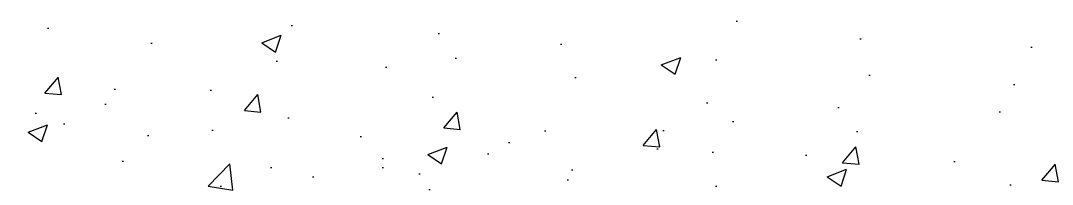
# Model space of a CAD drawing. Header units: millimetres. Extents: x 28487 to 58856, y 2691 to 22893.
# Drawn here: x 37586 to 38529, y 5629 to 5779 of the extents above; entities that cross this region are included whole.
import ezdxf

# ---------------------------------------------------------------- set-up
doc = ezdxf.new("R2010")
doc.units = ezdxf.units.MM
doc.layers.add('0-LOCK', color=251, linetype='Continuous')

msp = doc.modelspace()

# ---------------------------------------------------------------- hatches: boundary and pattern name
at = {"layer": '0-LOCK'}
h = msp.add_hatch(dxfattribs=at)
h.set_pattern_fill('AR-CONC', color=250)
h.set_pattern_definition([(50, (4067.6, 9e-13), (182.1847, -15.9391), [19.05, -209.55]), (355, (4067.6, 9e-13), (-35.2434, 191.0568), [15.24, -167.6406]), (100.45144, (4082.79, -1.33), (146.94125, 175.11775), [16.19, -178.0902]), (46.1842, (4067.6, 50.8), (271.079, -42.0423), [28.575, -314.325]), (96.63556, (4090.2, 47.3), (237.4041, 247.4261), [24.285, -267.1356]), (351.18415, (4067.6, 50.8), (237.4041, 247.4261), [22.86, -251.4597]), (21, (4093, 38.1), (151.6144, -102.2652), [19.05, -209.55]), (326, (4093, 38.1), (61.802, 184.188), [15.24, -167.64]), (71.45144, (4105.64, 29.58), (213.4164, 81.9228), [16.19, -178.0899]), (37.5, (4067.605, 9e-13), (3.0886, 84.55504), [0, -165.608, 0, -170.18, 0, -168.275]), (7.5, (4067.605, 9e-13), (66.81966, 100.18057), [0, -97.028, 0, -161.798, 0, -64.135]), (327.5, (4010.963, 9e-13), (135.5906, -5.72874), [0, -63.5, 0, -198.12, 0, -262.89]), (317.5, (3985.56, 9e-13), (148.1292, 25.4265), [0, -82.55, 0, -131.572, 0, -186.69])])
h.paths.add_polyline_path([(37585.95, 5778.82), (39485.95, 5778.82), (39485.95, 5578.82), (37585.95, 5578.82)])

doc.saveas('drawing.dxf')
